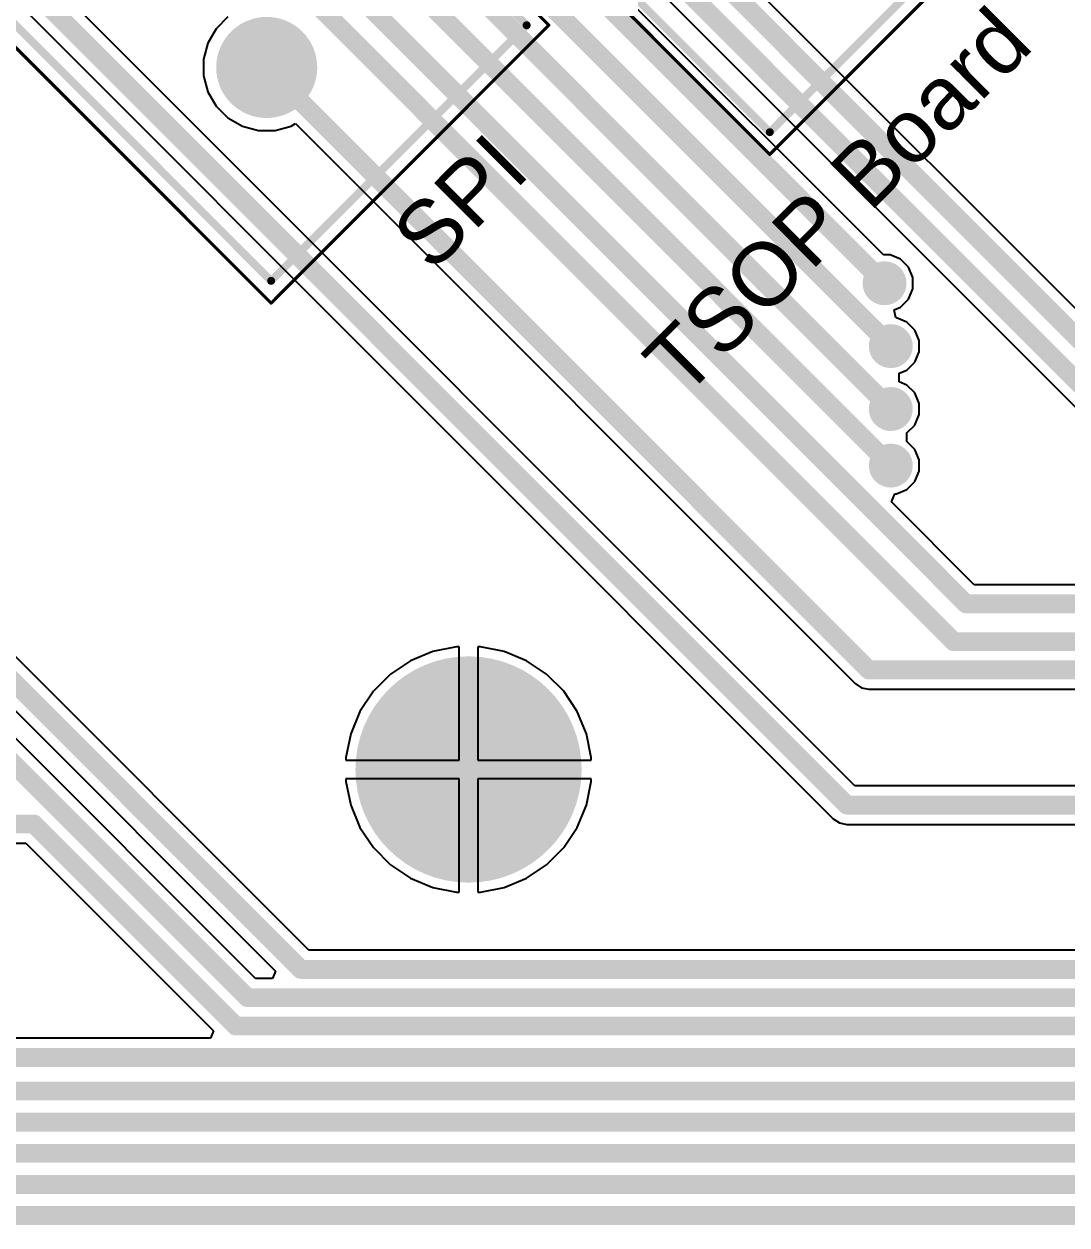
# Model space of a CAD drawing. Header units: millimetres. Extents: x 100 to 300, y 101 to 245.
# Drawn here: x 171.01 to 187.6, y 149.62 to 168.72 of the extents above; entities that cross this region are included whole.
import ezdxf

# ---------------------------------------------------------------- set-up
doc = ezdxf.new("R2010")
doc.units = ezdxf.units.MM
for name, color, linetype in [('BottomSolder', 6, 'Continuous'), ('Mechanical13', 56, 'Continuous'), ('Mechanical15', 56, 'Continuous'), ('MultiLayer', 9, 'Continuous'), ('PadHoleLayer', 156, 'Continuous'), ('TopLayer', 1, 'Continuous'), ('TopOverlay', 2, 'Continuous'), ('TopSolder', 216, 'Continuous'), ('ViaHoleLayer', 16, 'Continuous')]:
    doc.layers.add(name, color=color, linetype=linetype)
doc.styles.add('Arial', font='', dxfattribs={"height": 0.2})
doc.styles.get('Arial').set_extended_font_data('Arial')

# ---------------------------------------------------------------- blocks, each defined once
blk = doc.blocks.new('JST_XH_4_41')
at = {"layer": 'BottomSolder'}
blk.add_hatch(color=6, dxfattribs=at).paths.add_polyline_path([(-4.554000289999999, 0.2789999499999999), (-2.94599995, 0.2789999499999999), (-2.94599995, -1.32900039), (-4.554000289999999, -1.32900039)])
h = blk.add_hatch(color=6, dxfattribs=at)
edge = h.paths.add_edge_path()
edge.add_arc((-1.25000258, -0.52500022), 0.8039989, 0, 360)
h = blk.add_hatch(color=6, dxfattribs=at)
edge = h.paths.add_edge_path()
edge.add_arc((1.25000258, -0.52500022), 0.8039989, 0, 360)
h = blk.add_hatch(color=6, dxfattribs=at)
edge = h.paths.add_edge_path()
edge.add_arc((3.75000012, -0.52500022), 0.8039989, 0, 360)
at = {"layer": 'MultiLayer'}
h = blk.add_hatch(color=9, dxfattribs=at)
edge = h.paths.add_edge_path()
edge.add_arc((-1.25000258, -0.52500022), 0.753999, 0, 360)
h = blk.add_hatch(color=9, dxfattribs=at)
edge = h.paths.add_edge_path()
edge.add_arc((1.25000258, -0.52500022), 0.753999, 0, 360)
h = blk.add_hatch(color=9, dxfattribs=at)
edge = h.paths.add_edge_path()
edge.add_arc((3.75000012, -0.52500022), 0.753999, 0, 360)
at = {"layer": 'PadHoleLayer'}
h = blk.add_hatch(color=156, dxfattribs=at)
edge = h.paths.add_edge_path()
edge.add_arc((-3.75000012, -0.52500022), 0.499999, 0, 360)
h = blk.add_hatch(color=156, dxfattribs=at)
edge = h.paths.add_edge_path()
edge.add_arc((-1.25000258, -0.52500022), 0.499999, 0, 360)
h = blk.add_hatch(color=156, dxfattribs=at)
edge = h.paths.add_edge_path()
edge.add_arc((1.25000258, -0.52500022), 0.499999, 0, 360)
h = blk.add_hatch(color=156, dxfattribs=at)
edge = h.paths.add_edge_path()
edge.add_arc((3.75000012, -0.52500022), 0.499999, 0, 360)
at = {"layer": 'TopLayer'}
blk.add_hatch(color=1, dxfattribs=at).paths.add_polyline_path([(-4.50400039, 0.22900005), (-2.99599985, 0.22900005), (-2.99599985, -1.27900049), (-4.50400039, -1.27900049)])
h = blk.add_hatch(color=1, dxfattribs=at)
edge = h.paths.add_edge_path()
edge.add_arc((-1.25000258, -0.52500022), 0.753999, 0, 360)
h = blk.add_hatch(color=1, dxfattribs=at)
edge = h.paths.add_edge_path()
edge.add_arc((1.25000258, -0.52500022), 0.753999, 0, 360)
h = blk.add_hatch(color=1, dxfattribs=at)
edge = h.paths.add_edge_path()
edge.add_arc((3.75000012, -0.52500022), 0.753999, 0, 360)
at = {"layer": 'TopSolder'}
blk.add_hatch(color=216, dxfattribs=at).paths.add_polyline_path([(-4.554000289999999, 0.2789999499999999), (-2.94599995, 0.2789999499999999), (-2.94599995, -1.32900039), (-4.554000289999999, -1.32900039)])
h = blk.add_hatch(color=216, dxfattribs=at)
edge = h.paths.add_edge_path()
edge.add_arc((-1.25000258, -0.52500022), 0.8039989, 0, 360)
h = blk.add_hatch(color=216, dxfattribs=at)
edge = h.paths.add_edge_path()
edge.add_arc((1.25000258, -0.52500022), 0.8039989, 0, 360)
h = blk.add_hatch(color=216, dxfattribs=at)
edge = h.paths.add_edge_path()
edge.add_arc((3.75000012, -0.52500022), 0.8039989, 0, 360)
at = {"layer": 'Mechanical13', "const_width": 0.127}
for points in [[(-6.200000299999999, 2.8750006), (6.200000299999999, 2.8750006)], [(-6.200000299999999, -2.8750006), (-6.200000299999999, 2.8750006)], [(6.200000299999999, -2.8750006), (6.200000299999999, 2.8750006)], [(-6.200000299999999, -2.8750006), (6.200000299999999, -2.8750006)]]:
    blk.add_lwpolyline(points, dxfattribs=at)
at = {"layer": 'Mechanical13'}
for points, const_width in [([(-6.2317503, 2.8750006, 1), (-6.1682503, 2.8750006, 1)], 0.0635), ([(-6.2317503, 2.8750006, 1), (-6.1682503, 2.8750006, 1)], 0.0635), ([(6.1682503, 2.8750006, 1), (6.2317503, 2.8750006, 1)], 0.0635), ([(6.1682503, 2.8750006, 1), (6.2317503, 2.8750006, 1)], 0.0635), ([(-6.849999, -0.52500022, 1), (-7.049998599999999, -0.52500022, 1)], 0.1999996), ([(-7.099998499999999, -0.52500022, 1), (-6.9999987, -0.52500022, 1)], 0.0999998), ([(-6.899998899999999, -0.52500022, 1), (-6.7999991, -0.52500022, 1)], 0.0999998), ([(-6.2317503, -2.8750006, 1), (-6.1682503, -2.8750006, 1)], 0.0635), ([(-6.2317503, -2.8750006, 1), (-6.1682503, -2.8750006, 1)], 0.0635), ([(6.1682503, -2.8750006, 1), (6.2317503, -2.8750006, 1)], 0.0635), ([(6.1682503, -2.8750006, 1), (6.2317503, -2.8750006, 1)], 0.0635)]:
    blk.add_lwpolyline(points, format="xyb", close=True, dxfattribs=dict(at, const_width=const_width))
at = {"layer": 'Mechanical15', "const_width": 0.0499999}
for points in [[(-6.449999800000001, 3.1250001), (6.449999800000001, 3.1250001)], [(-6.449999800000001, -3.1250001), (-6.449999800000001, 3.1250001)], [(6.449999800000001, -3.1250001), (6.449999800000001, 3.1250001)], [(-6.449999800000001, -3.1250001), (6.449999800000001, -3.1250001)]]:
    blk.add_lwpolyline(points, dxfattribs=at)
at = {"layer": 'Mechanical15', "const_width": 0.02499868}
for points in [[(-6.46249914, 3.1250001, 1), (-6.437500459999999, 3.1250001, 1)], [(-6.46249914, 3.1250001, 1), (-6.437500459999999, 3.1250001, 1)], [(6.437500459999999, 3.1250001, 1), (6.46249914, 3.1250001, 1)], [(6.437500459999999, 3.1250001, 1), (6.46249914, 3.1250001, 1)], [(-6.46249914, -3.1250001, 1), (-6.437500459999999, -3.1250001, 1)], [(-6.46249914, -3.1250001, 1), (-6.437500459999999, -3.1250001, 1)], [(6.437500459999999, -3.1250001, 1), (6.46249914, -3.1250001, 1)], [(6.437500459999999, -3.1250001, 1), (6.46249914, -3.1250001, 1)]]:
    blk.add_lwpolyline(points, format="xyb", close=True, dxfattribs=at)
at = {"layer": 'TopOverlay', "const_width": 0.127}
for points in [[(-6.200000299999999, 2.8750006), (6.200000299999999, 2.8750006)], [(-6.200000299999999, -2.8750006), (-6.200000299999999, 2.8750006)], [(6.200000299999999, -2.8750006), (6.200000299999999, 2.8750006)], [(-6.200000299999999, -2.8750006), (6.200000299999999, -2.8750006)]]:
    blk.add_lwpolyline(points, dxfattribs=at)
at = {"layer": 'TopOverlay'}
for points, const_width in [([(-6.2317503, 2.8750006, 1), (-6.1682503, 2.8750006, 1)], 0.0635), ([(-6.2317503, 2.8750006, 1), (-6.1682503, 2.8750006, 1)], 0.0635), ([(6.1682503, 2.8750006, 1), (6.2317503, 2.8750006, 1)], 0.0635), ([(6.1682503, 2.8750006, 1), (6.2317503, 2.8750006, 1)], 0.0635), ([(-6.849999, -0.52500022, 1), (-7.049998599999999, -0.52500022, 1)], 0.1999996), ([(-7.099998499999999, -0.52500022, 1), (-6.9999987, -0.52500022, 1)], 0.0999998), ([(-6.899998899999999, -0.52500022, 1), (-6.7999991, -0.52500022, 1)], 0.0999998), ([(-6.2317503, -2.8750006, 1), (-6.1682503, -2.8750006, 1)], 0.0635), ([(-6.2317503, -2.8750006, 1), (-6.1682503, -2.8750006, 1)], 0.0635), ([(6.1682503, -2.8750006, 1), (6.2317503, -2.8750006, 1)], 0.0635), ([(6.1682503, -2.8750006, 1), (6.2317503, -2.8750006, 1)], 0.0635)]:
    blk.add_lwpolyline(points, format="xyb", close=True, dxfattribs=dict(at, const_width=const_width))
blk = doc.blocks.new('JST_XH_8_48')
at = {"layer": 'Mechanical13', "const_width": 0.127}
for points in [[(11.20000046, -2.3670006), (11.20000046, 3.3830006)], [(-11.20000046, -2.3670006), (11.20000046, -2.3670006)]]:
    blk.add_lwpolyline(points, dxfattribs=at)
at = {"layer": 'Mechanical13', "const_width": 0.0635}
blk.add_lwpolyline([(11.16825046, -2.3670006, 1), (11.23175046, -2.3670006, 1)], format="xyb", close=True, dxfattribs=at)
blk.add_lwpolyline([(11.16825046, -2.3670006, 1), (11.23175046, -2.3670006, 1)], format="xyb", close=True, dxfattribs=at)
at = {"layer": 'Mechanical15', "const_width": 0.0499999}
for points in [[(11.44999996, -2.6170001), (11.44999996, 3.6330001)], [(-11.44999996, -2.6170001), (11.44999996, -2.6170001)]]:
    blk.add_lwpolyline(points, dxfattribs=at)
at = {"layer": 'Mechanical15', "const_width": 0.02499868}
blk.add_lwpolyline([(11.43750062, -2.6170001, 1), (11.4624993, -2.6170001, 1)], format="xyb", close=True, dxfattribs=at)
blk.add_lwpolyline([(11.43750062, -2.6170001, 1), (11.4624993, -2.6170001, 1)], format="xyb", close=True, dxfattribs=at)
at = {"layer": 'TopOverlay', "const_width": 0.127}
for points in [[(11.20000046, -2.3670006), (11.20000046, 3.3830006)], [(-11.20000046, -2.3670006), (11.20000046, -2.3670006)]]:
    blk.add_lwpolyline(points, dxfattribs=at)
at = {"layer": 'TopOverlay', "const_width": 0.0635}
blk.add_lwpolyline([(11.16825046, -2.3670006, 1), (11.23175046, -2.3670006, 1)], format="xyb", close=True, dxfattribs=at)
blk.add_lwpolyline([(11.16825046, -2.3670006, 1), (11.23175046, -2.3670006, 1)], format="xyb", close=True, dxfattribs=at)

msp = doc.modelspace()

# ---------------------------------------------------------------- hatches: boundary and pattern name
at = {"layer": 'BottomSolder'}
h = msp.add_hatch(color=6, dxfattribs=at)
edge = h.paths.add_edge_path()
edge.add_arc((184.6999989, 164.600001), 0.3499993, 0, 360)
h = msp.add_hatch(color=6, dxfattribs=at)
edge = h.paths.add_edge_path()
edge.add_arc((184.7999987, 163.60000046), 0.3499993, 0, 360)
h = msp.add_hatch(color=6, dxfattribs=at)
edge = h.paths.add_edge_path()
edge.add_arc((184.7999987, 162.59999992), 0.3499993, 0, 360)
h = msp.add_hatch(color=6, dxfattribs=at)
edge = h.paths.add_edge_path()
edge.add_arc((184.7999987, 161.69999918), 0.3499993, 0, 360)
h = msp.add_hatch(color=6, dxfattribs=at)
edge = h.paths.add_edge_path()
edge.add_arc((178.07968448, 156.86646808), 1.79999894, 0, 360)
at = {"layer": 'MultiLayer'}
h = msp.add_hatch(color=9, dxfattribs=at)
edge = h.paths.add_edge_path()
edge.add_arc((178.07968448, 156.86646808), 1.74999904, 0, 360)
at = {"layer": 'PadHoleLayer'}
h = msp.add_hatch(color=156, dxfattribs=at)
edge = h.paths.add_edge_path()
edge.add_arc((178.07968448, 156.86646808), 1.74999904, 0, 360)
at = {"layer": 'TopLayer'}
h = msp.add_hatch(color=1, dxfattribs=at)
edge = h.paths.add_edge_path()
edge.add_arc((184.6999989, 164.600001), 0.2999994, 0, 360)
h = msp.add_hatch(color=1, dxfattribs=at)
edge = h.paths.add_edge_path()
edge.add_arc((184.7999987, 163.60000046), 0.2999994, 0, 360)
h = msp.add_hatch(color=1, dxfattribs=at)
edge = h.paths.add_edge_path()
edge.add_arc((184.7999987, 162.59999992), 0.2999994, 0, 360)
h = msp.add_hatch(color=1, dxfattribs=at)
edge = h.paths.add_edge_path()
edge.add_arc((184.7999987, 161.69999918), 0.2999994, 0, 360)
h = msp.add_hatch(color=1, dxfattribs=at)
edge = h.paths.add_edge_path()
edge.add_arc((178.07968448, 156.86646808), 1.74999904, 0, 360)
at = {"layer": 'TopSolder'}
h = msp.add_hatch(color=216, dxfattribs=at)
edge = h.paths.add_edge_path()
edge.add_arc((184.6999989, 164.600001), 0.3499993, 0, 360)
h = msp.add_hatch(color=216, dxfattribs=at)
edge = h.paths.add_edge_path()
edge.add_arc((184.7999987, 163.60000046), 0.3499993, 0, 360)
h = msp.add_hatch(color=216, dxfattribs=at)
edge = h.paths.add_edge_path()
edge.add_arc((184.7999987, 162.59999992), 0.3499993, 0, 360)
h = msp.add_hatch(color=216, dxfattribs=at)
edge = h.paths.add_edge_path()
edge.add_arc((184.7999987, 161.69999918), 0.3499993, 0, 360)
h = msp.add_hatch(color=216, dxfattribs=at)
edge = h.paths.add_edge_path()
edge.add_arc((178.07968448, 156.86646808), 1.79999894, 0, 360)
at = {"layer": 'ViaHoleLayer'}
h = msp.add_hatch(color=16, dxfattribs=at)
edge = h.paths.add_edge_path()
edge.add_arc((184.6999989, 164.600001), 0.1499997, 0, 360)
h = msp.add_hatch(color=16, dxfattribs=at)
edge = h.paths.add_edge_path()
edge.add_arc((184.7999987, 163.60000046), 0.1499997, 0, 360)
h = msp.add_hatch(color=16, dxfattribs=at)
edge = h.paths.add_edge_path()
edge.add_arc((184.7999987, 162.59999992), 0.1499997, 0, 360)
h = msp.add_hatch(color=16, dxfattribs=at)
edge = h.paths.add_edge_path()
edge.add_arc((184.7999987, 161.69999918), 0.1499997, 0, 360)

# ---------------------------------------------------------------- linework, layer by layer
at = {"layer": 'TopLayer'}
for p, q in [((184.22670038, 156.60587678), (163.44999822, 177.38257894)), ((163.01742098, 176.9500017), (183.88371148, 156.0837112)), ((184.6825745, 165.0500001), (177.80587756, 171.92669958)), ((179.05147832, 171.31594642), (188.58370716, 161.78372012)), ((189.14772686, 162.78485096), (182.66388664, 169.26869372)), ((174.25129488, 168.83563388), (174.06436612, 168.64870512)), ((174.06436612, 168.64870512), (173.93218706, 168.41976222)), ((173.93218706, 168.41976222), (173.86376454, 168.16441348)), ((173.86376454, 168.16441348), (173.86376454, 167.90005536)), ((174.68995542, 153.54262408), (160.2058772, 168.0267023)), ((175.53995372, 153.99262318), (161.57432506, 167.95825438)), ((173.86376454, 167.90005536), (173.93218706, 167.64470662)), ((161.05215948, 167.61526548), (175.00747066, 153.65995684)), ((173.93218706, 167.64470662), (174.06436612, 167.41576372)), ((174.06436612, 167.41576372), (174.25129488, 167.22883496)), ((174.25129488, 167.22883496), (174.48023778, 167.0966559)), ((175.25529338, 167.0966559), (175.32850126, 167.1389215)), ((175.32850126, 167.1389215), (184.2337057, 158.2337196)), ((174.48023778, 167.0966559), (174.73558652, 167.02823338)), ((174.73558652, 167.02823338), (174.99994464, 167.02823338)), ((174.99994464, 167.02823338), (175.25529338, 167.0966559)), ((184.7895085, 165.0500001), (184.6825745, 165.0500001)), ((184.95490314, 164.98149122), (184.7895085, 165.0500001)), ((185.08148912, 164.85490524), (184.95490314, 164.98149122)), ((185.149998, 164.6895106), (185.08148912, 164.85490524)), ((185.149998, 164.5104914), (185.149998, 164.6895106)), ((185.08148912, 164.34509676), (185.149998, 164.5104914)), ((184.95490314, 164.21851078), (185.08148912, 164.34509676)), ((184.85468744, 164.17699956), (184.95490314, 164.21851078)), ((184.87995028, 164.04999956), (184.85468744, 164.17699956)), ((184.8895083, 164.04999956), (184.87995028, 164.04999956)), ((185.05490294, 163.98149068), (184.8895083, 164.04999956)), ((185.18148892, 163.8549047), (185.05490294, 163.98149068)), ((185.2499978, 163.68951006), (185.18148892, 163.8549047)), ((185.18148892, 163.34509622), (185.2499978, 163.51049086)), ((185.2499978, 163.51049086), (185.2499978, 163.68951006)), ((185.05490294, 163.21851024), (185.18148892, 163.34509622)), ((184.93134972, 163.16733178), (185.05490294, 163.21851024)), ((184.93134972, 163.0326686), (184.93134972, 163.16733178)), ((185.05490294, 162.98149014), (184.93134972, 163.0326686)), ((185.18148892, 162.85490416), (185.05490294, 162.98149014)), ((185.2499978, 162.68950952), (185.18148892, 162.85490416)), ((185.2499978, 162.51049032), (185.2499978, 162.68950952)), ((185.18148892, 162.34509568), (185.2499978, 162.51049032)), ((185.05490548, 162.21851224), (185.18148892, 162.34509568)), ((185.05490548, 162.08148686), (185.05490548, 162.21851224)), ((185.18148892, 161.95490342), (185.05490548, 162.08148686)), ((185.2499978, 161.78950878), (185.18148892, 161.95490342)), ((185.2499978, 161.61048958), (185.2499978, 161.78950878)), ((185.18148892, 161.44509494), (185.2499978, 161.61048958)), ((185.05490294, 161.31850896), (185.18148892, 161.44509494)), ((184.80957704, 161.12300008), (184.86218298, 161.25000008)), ((184.86218298, 161.25000008), (184.8895083, 161.25000008)), ((184.8895083, 161.25000008), (185.05490294, 161.31850896)), ((186.12669912, 159.805878), (184.80957704, 161.12300008)), ((193.87814412, 159.805878), (186.12669912, 159.805878)), ((177.51088958, 158.7415291), (177.15601348, 158.59453422)), ((177.88762746, 158.81646672), (177.51088958, 158.7415291)), ((177.92968478, 158.81646672), (177.88762746, 158.81646672)), ((177.92968478, 157.01646778), (177.92968478, 158.81646672)), ((178.2717415, 158.81646672), (178.22968418, 158.81646672)), ((178.22968418, 158.81646672), (178.22968418, 157.01646778)), ((178.64847938, 158.7415291), (178.2717415, 158.81646672)), ((179.00335548, 158.59453422), (178.64847938, 158.7415291)), ((177.15601348, 158.59453422), (176.83663134, 158.38113104)), ((179.32273762, 158.38113104), (179.00335548, 158.59453422)), ((176.83663134, 158.38113104), (176.56502152, 158.10952122)), ((179.59434744, 158.10952122), (179.32273762, 158.38113104)), ((184.2337057, 158.2337196), (184.23371078, 158.23371198)), ((184.23371078, 158.23371198), (184.3329435, 158.16740782)), ((184.3329435, 158.16740782), (184.4499994, 158.14412364)), ((176.56502152, 158.10952122), (176.35161834, 157.79013908)), ((179.80775062, 157.79013908), (179.59434744, 158.10952122)), ((184.4499994, 158.14412364), (192.44179444, 158.14412364)), ((176.35161834, 157.79013908), (176.20462346, 157.43526298)), ((179.9547455, 157.43526298), (179.80775062, 157.79013908)), ((176.20462346, 157.43526298), (176.12968584, 157.0585251)), ((180.02968312, 157.0585251), (179.9547455, 157.43526298)), ((176.12968584, 157.0585251), (176.12968584, 157.01646778)), ((176.12968584, 157.01646778), (177.92968478, 157.01646778)), ((178.22968418, 157.01646778), (180.02968312, 157.01646778)), ((180.02968312, 157.01646778), (180.02968312, 157.0585251)), ((177.92968478, 156.71646838), (176.12968584, 156.71646838)), ((176.12968584, 156.71646838), (176.12968584, 156.67441106)), ((176.12968584, 156.67441106), (176.20462346, 156.29767318)), ((177.92968478, 154.91646944), (177.92968478, 156.71646838)), ((180.02968312, 156.71646838), (178.22968418, 156.71646838)), ((178.22968418, 156.71646838), (178.22968418, 154.91646944)), ((179.9547455, 156.29767318), (180.02968312, 156.67441106)), ((180.02968312, 156.67441106), (180.02968312, 156.71646838)), ((190.74955246, 156.60587678), (184.22670038, 156.60587678)), ((176.20462346, 156.29767318), (176.35161834, 155.94279708)), ((179.80775062, 155.94279708), (179.9547455, 156.29767318)), ((183.88371148, 156.0837112), (183.98294674, 156.01740704)), ((176.35161834, 155.94279708), (176.56502152, 155.62341494)), ((179.59434744, 155.62341494), (179.80775062, 155.94279708)), ((183.98294674, 156.01740704), (184.1000001, 155.99412286)), ((184.1000001, 155.99412286), (190.62286488, 155.99412286)), ((158.33051646, 155.69412346), (171.0369071, 155.69412346)), ((171.0369071, 155.69412346), (174.0210769, 152.7099562)), ((176.56502152, 155.62341494), (176.83663134, 155.35180512)), ((179.32273762, 155.35180512), (179.59434744, 155.62341494)), ((176.83663134, 155.35180512), (177.15601348, 155.13840194)), ((179.00335548, 155.13840194), (179.32273762, 155.35180512)), ((177.15601348, 155.13840194), (177.51088958, 154.99140706)), ((178.64847938, 154.99140706), (179.00335548, 155.13840194)), ((177.51088958, 154.99140706), (177.88762746, 154.91646944)), ((177.88762746, 154.91646944), (177.92968478, 154.91646944)), ((178.22968418, 154.91646944), (178.2717415, 154.91646944)), ((178.2717415, 154.91646944), (178.64847938, 154.99140706)), ((191.91323822, 153.99262318), (175.53995372, 153.99262318)), ((175.00747066, 153.65995684), (174.95886776, 153.54262408)), ((174.95886776, 153.54262408), (174.68995542, 153.54262408)), ((174.0210769, 152.7099562), (173.972474, 152.59262344)), ((173.972474, 152.59262344), (161.58995368, 152.59262344))]:
    msp.add_line(p, q, dxfattribs=at)
at = {"layer": 'TopLayer', "const_width": 0.2999994}
for points in [[(162.99999912, 177.4000008), (184.1000001, 156.29999982)], [(172.19669904, 174.30329884), (184.7999987, 161.69999918)], [(173.96446538, 173.43553324), (184.7999987, 162.59999992)], [(175.73223426, 172.6677649), (184.7999987, 163.60000046)], [(177.5000006, 171.7999993), (184.6999989, 164.600001)], [(173.93223024, 171.56776964), (185.99999884, 159.50000104)], [(179.26776694, 171.53223504), (188.80000086, 162.00000112)], [(181.03553328, 170.46446984), (189.02102912, 162.478974)], [(174.90000072, 169.80000076), (185.80000178, 158.8999997)], [(174.86776558, 168.03223442), (184.4499994, 158.4500006)], [(159.90000024, 167.90000202), (174.56325514, 153.23674712)], [(161.2684481, 167.8315541), (175.41325598, 153.68674622)], [(185.99999884, 159.50000104), (193.87815682, 159.50000104)], [(185.80000178, 158.8999997), (193.77105264, 158.8999997)], [(184.4499994, 158.4500006), (193.51394622, 158.4500006)], [(184.1000001, 156.29999982), (190.74956516, 156.29999982)], [(156.74999892, 156.00000042), (171.16360738, 156.00000042)], [(171.16360738, 156.00000042), (174.37686232, 152.78674548)], [(175.41325598, 153.68674622), (191.91325092, 153.68674622)], [(174.56325514, 153.23674712), (191.6561445, 153.23674712)], [(174.37686232, 152.78674548), (191.39904062, 152.78674548)], [(161.4632534, 152.28674648), (191.1919341, 152.28674648)], [(157.67317208, 151.7518301), (191.0197475, 151.7518301)], [(157.44314206, 151.25685776), (190.80761432, 151.25685776)], [(157.21311966, 150.76188034), (190.59548622, 150.76188034)], [(156.9580935, 150.266908), (190.38335304, 150.266908)], [(156.70305972, 149.77194074), (190.17121478, 149.77194074)]]:
    msp.add_lwpolyline(points, dxfattribs=at)
at = {"layer": 'TopLayer', "const_width": 0.1499997}
for points in [[(174.792767, 168.03223442, 1), (174.94276416, 168.03223442, 1)], [(184.62500032, 164.600001, 1), (184.77499748, 164.600001, 1)], [(184.72500012, 163.60000046, 1), (184.87499728, 163.60000046, 1)], [(184.72500012, 162.59999992, 1), (184.87499728, 162.59999992, 1)], [(184.72500012, 161.69999918, 1), (184.87499728, 161.69999918, 1)], [(185.92500026, 159.50000104, 1), (186.07499742, 159.50000104, 1)], [(185.92500026, 159.50000104, 1), (186.07499742, 159.50000104, 1)], [(185.7250032, 158.8999997, 1), (185.87500036, 158.8999997, 1)], [(185.7250032, 158.8999997, 1), (185.87500036, 158.8999997, 1)], [(184.37500082, 158.4500006, 1), (184.52499798, 158.4500006, 1)], [(184.37500082, 158.4500006, 1), (184.52499798, 158.4500006, 1)], [(184.02500152, 156.29999982, 1), (184.17499868, 156.29999982, 1)], [(184.02500152, 156.29999982, 1), (184.17499868, 156.29999982, 1)], [(171.0886088, 156.00000042, 1), (171.23860596, 156.00000042, 1)], [(171.0886088, 156.00000042, 1), (171.23860596, 156.00000042, 1)], [(175.3382574, 153.68674622, 1), (175.48825456, 153.68674622, 1)], [(175.3382574, 153.68674622, 1), (175.48825456, 153.68674622, 1)], [(174.48825656, 153.23674712, 1), (174.63825372, 153.23674712, 1)], [(174.48825656, 153.23674712, 1), (174.63825372, 153.23674712, 1)], [(174.30186374, 152.78674548, 1), (174.4518609, 152.78674548, 1)], [(174.30186374, 152.78674548, 1), (174.4518609, 152.78674548, 1)]]:
    msp.add_lwpolyline(points, format="xyb", close=True, dxfattribs=at)

# ---------------------------------------------------------------- block references
at = {"rotation": 315}
for name, p in [('JST_XH_8_48', (176.62813798, 176.59590284)), ('JST_XH_4_41', (172.58734596, 171.05511636))]:
    msp.add_blockref(name, p, dxfattribs=at)

# ---------------------------------------------------------------- texts
at = {"layer": 'TopOverlay', "style": 'Arial'}
for s, p in [('TSOP Board', (181.50000022, 162.74999962)), ('SPI', (177.5000006, 164.7500007))]:
    msp.add_text(s, height=1.00000054, rotation=45, dxfattribs=at).set_placement(p)

doc.saveas('drawing.dxf')
